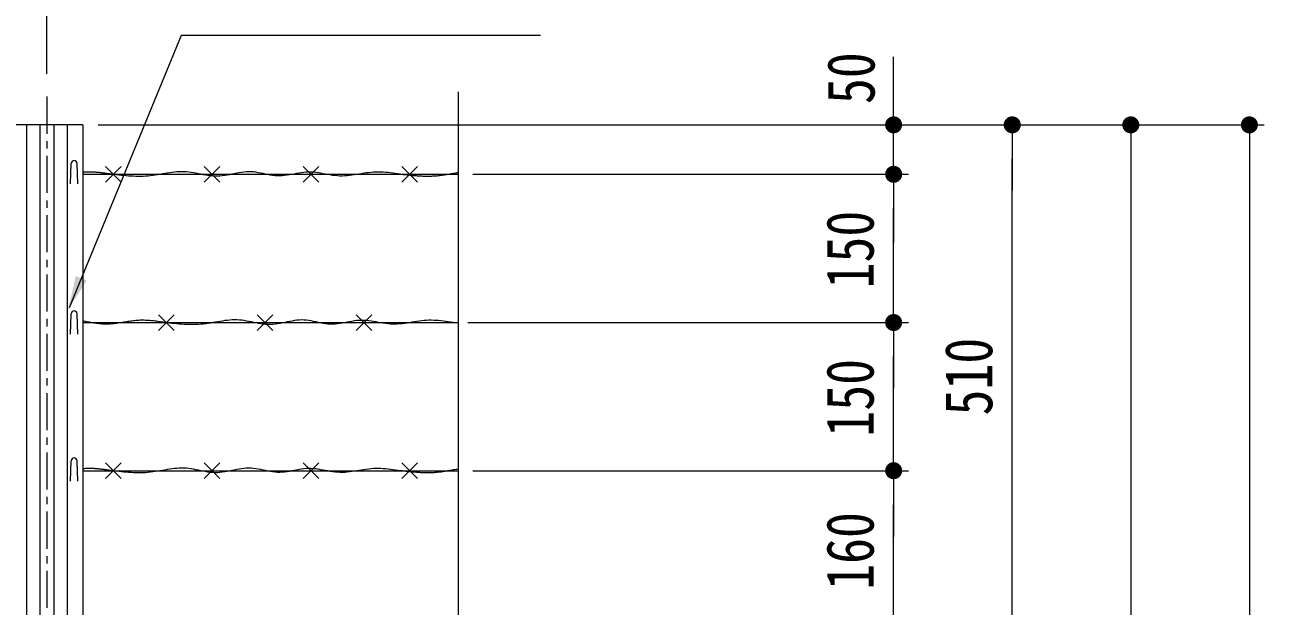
# Model space of a CAD drawing. Units: millimetres, scale not verified. Extents: x -4455 to 4455, y -3150 to 3150.
# Drawn here: x -1515 to -261, y 1065 to 1653 of the extents above; entities that cross this region are included whole.
import ezdxf
from ezdxf.enums import TextEntityAlignment as Align

# ---------------------------------------------------------------- set-up
doc = ezdxf.new("R2010")
doc.units = ezdxf.units.MM
doc.header["$LTSCALE"] = 30
doc.linetypes.add('USER1', pattern=[2, 1.25, -0.25, 0.25, -0.25])
doc.linetypes.add('USER4', pattern=[1.125, 0.75, -0.125, 0.125, -0.125])
for name, color, linetype, lineweight in [('0-0_D-STR-TXT', 3, 'Continuous', 13), ('0-1_D-STR2', 2, 'Continuous', 13), ('0-2_D-STR1', 1, 'Continuous', 18), ('0-3_D-STR-DIM', 1, 'Continuous', 18), ('0-4_D-BMK', 2, 'USER4', 13), ('0-B_SUNPOU', 1, 'Continuous', 18)]:
    doc.layers.add(name, color=color, linetype=linetype, lineweight=lineweight)
doc.styles.add('ＭＳ ゴシック', font='')
doc.styles.get('ＭＳ ゴシック').set_extended_font_data('MS Gothic')

# ---------------------------------------------------------------- blocks, each defined once
blk = doc.blocks.new('M1')
at = {"layer": '0-B_SUNPOU'}
blk.add_line((-7.5, 0), (-57.86, 0), dxfattribs=at)
for points in [[(0, 0), (-7.5, 0), (-7.44, 0.94)], [(0, 0), (-7.44, -0.94), (-7.5, 0)], [(0, 0), (-7.44, 0.94), (-7.26, 1.87)], [(0, 0), (-7.26, -1.87), (-7.44, -0.94)], [(0, 0), (-7.26, 1.87), (-6.97, 2.76)], [(0, 0), (-6.97, -2.76), (-7.26, -1.87)], [(0, 0), (-6.97, 2.76), (-6.57, 3.61)], [(0, 0), (-6.57, -3.61), (-6.97, -2.76)], [(0, 0), (-6.57, 3.61), (-6.07, 4.41)], [(0, 0), (-6.07, -4.41), (-6.57, -3.61)], [(0, 0), (-6.07, 4.41), (-5.47, 5.13)], [(0, 0), (-5.47, -5.13), (-6.07, -4.41)], [(0, 0), (-5.47, 5.13), (-4.78, 5.78)], [(0, 0), (-4.78, -5.78), (-5.47, -5.13)], [(0, 0), (-4.78, 5.78), (-4.02, 6.33)], [(0, 0), (-4.02, -6.33), (-4.78, -5.78)], [(0, 0), (-4.02, 6.33), (-3.19, 6.79)], [(0, 0), (-3.19, -6.79), (-4.02, -6.33)], [(0, 0), (-3.19, 6.79), (-2.32, 7.13)], [(0, 0), (-2.32, -7.13), (-3.19, -6.79)], [(0, 0), (-2.32, 7.13), (-1.41, 7.37)], [(0, 0), (-1.41, -7.37), (-2.32, -7.13)], [(0, 0), (-1.41, 7.37), (-0.47, 7.49)], [(0, 0), (-0.47, -7.49), (-1.41, -7.37)], [(0, 0), (-0.47, 7.49), (0.47, 7.49)], [(0, 0), (0.47, -7.49), (-0.47, -7.49)], [(0, 0), (0.47, 7.49), (1.41, 7.37)], [(0, 0), (1.41, 7.37), (2.32, 7.13)], [(0, 0), (2.32, 7.13), (3.19, 6.79)], [(0, 0), (3.19, 6.79), (4.02, 6.33)], [(0, 0), (4.02, 6.33), (4.78, 5.78)], [(0, 0), (4.78, 5.78), (5.47, 5.13)], [(0, 0), (5.47, 5.13), (6.07, 4.41)], [(0, 0), (6.07, 4.41), (6.57, 3.61)], [(0, 0), (6.57, 3.61), (6.97, 2.76)], [(0, 0), (6.97, 2.76), (7.26, 1.87)], [(0, 0), (7.26, 1.87), (7.44, 0.94)], [(0, 0), (7.44, 0.94), (7.5, 0)], [(0, 0), (1.41, -7.37), (0.47, -7.49)], [(0, 0), (2.32, -7.13), (1.41, -7.37)], [(0, 0), (3.19, -6.79), (2.32, -7.13)], [(0, 0), (4.02, -6.33), (3.19, -6.79)], [(0, 0), (4.78, -5.78), (4.02, -6.33)], [(0, 0), (5.47, -5.13), (4.78, -5.78)], [(0, 0), (6.07, -4.41), (5.47, -5.13)], [(0, 0), (6.57, -3.61), (6.07, -4.41)], [(0, 0), (6.97, -2.76), (6.57, -3.61)], [(0, 0), (7.26, -1.87), (6.97, -2.76)], [(0, 0), (7.44, -0.94), (7.26, -1.87)], [(0, 0), (7.5, 0), (7.44, -0.94)]]:
    blk.add_solid(points, dxfattribs=at)

msp = doc.modelspace()

# ---------------------------------------------------------------- linework, layer by layer
at = {"layer": '0-0_D-STR-TXT', "color": 7, "lineweight": 9}
msp.add_lwpolyline([(-993.63, 1642.46), (-1357, 1642.46), (-1470.56, 1367.09)], dxfattribs=at)
at = {"layer": '0-0_D-STR-TXT', "color": 7}
msp.add_solid([(-1471.44, 1364.96), (-1463.82, 1399.14), (-1452.75, 1394.57)], dxfattribs=at)
at = {"layer": '0-1_D-STR2'}
msp.add_line((-1456.65, 1552.2), (-1529.65, 1552.2), dxfattribs=at)
at = {"layer": '0-1_D-STR2', "color": 1}
for p, q in [((-1433.77, 1510.04), (-1417.91, 1494.17)), ((-1417.91, 1510.04), (-1433.77, 1494.17)), ((-1333.77, 1510.04), (-1317.91, 1494.17)), ((-1317.91, 1510.04), (-1333.77, 1494.17)), ((-1233.77, 1510.04), (-1217.91, 1494.17)), ((-1217.91, 1510.04), (-1233.77, 1494.17)), ((-1133.77, 1510.04), (-1117.91, 1494.17)), ((-1117.91, 1510.04), (-1133.77, 1494.17)), ((-1456.65, 1502.1), (-1076.99, 1502.1)), ((-1380.18, 1360.04), (-1364.32, 1344.17)), ((-1364.32, 1360.04), (-1380.18, 1344.17)), ((-1280.18, 1360.04), (-1264.32, 1344.17)), ((-1264.32, 1360.04), (-1280.18, 1344.17)), ((-1180.18, 1360.04), (-1164.32, 1344.17)), ((-1164.32, 1360.04), (-1180.18, 1344.17)), ((-1456.65, 1352.1), (-1076.99, 1352.1)), ((-1433.77, 1210.04), (-1417.91, 1194.17)), ((-1417.91, 1210.04), (-1433.77, 1194.17)), ((-1333.77, 1210.04), (-1317.91, 1194.17)), ((-1317.91, 1210.04), (-1333.77, 1194.17)), ((-1233.77, 1210.04), (-1217.91, 1194.17)), ((-1217.91, 1210.04), (-1233.77, 1194.17)), ((-1133.77, 1210.04), (-1117.91, 1194.17)), ((-1117.91, 1210.04), (-1133.77, 1194.17)), ((-1456.65, 1202.1), (-1076.99, 1202.1))]:
    msp.add_line(p, q, dxfattribs=at)
for points in [[(-1450.23, 1504.35), (-1450.81, 1504.35), (-1451.39, 1504.34), (-1451.98, 1504.32), (-1452.56, 1504.3), (-1453.14, 1504.28), (-1453.73, 1504.25), (-1454.31, 1504.21), (-1454.9, 1504.17), (-1455.48, 1504.13), (-1456.06, 1504.08), (-1456.65, 1504.02)], [(-1427.46, 1502.1), (-1428.04, 1502.19), (-1428.63, 1502.28), (-1429.21, 1502.37), (-1429.8, 1502.46), (-1430.38, 1502.54), (-1430.96, 1502.63), (-1431.55, 1502.71), (-1432.13, 1502.8), (-1432.72, 1502.88), (-1433.3, 1502.96), (-1433.88, 1503.05), (-1434.47, 1503.13), (-1435.05, 1503.2), (-1435.63, 1503.28), (-1436.22, 1503.36), (-1436.8, 1503.43), (-1437.39, 1503.5), (-1437.97, 1503.57), (-1438.55, 1503.64), (-1439.14, 1503.7), (-1439.72, 1503.77), (-1440.31, 1503.83), (-1440.89, 1503.89), (-1441.47, 1503.94), (-1442.06, 1503.99), (-1442.64, 1504.04), (-1443.22, 1504.09), (-1443.81, 1504.13), (-1444.39, 1504.17), (-1444.97, 1504.21), (-1445.56, 1504.24), (-1446.14, 1504.27), (-1446.73, 1504.29), (-1447.31, 1504.31), (-1447.89, 1504.33), (-1448.48, 1504.34), (-1449.06, 1504.35), (-1449.64, 1504.35), (-1450.23, 1504.35)], [(-1420.11, 1501.27), (-1422.56, 1501.54), (-1425.01, 1501.82), (-1427.46, 1502.1)], [(-1325.19, 1500.18), (-1327.61, 1500.42), (-1330.04, 1500.76), (-1332.46, 1501.17), (-1334.88, 1501.63), (-1337.3, 1502.13), (-1339.72, 1502.64), (-1342.14, 1503.14), (-1344.56, 1503.6), (-1346.98, 1504.02), (-1349.4, 1504.36), (-1351.82, 1504.61), (-1354.25, 1504.74), (-1356.67, 1504.76), (-1359.1, 1504.68), (-1361.53, 1504.52), (-1363.96, 1504.28), (-1366.39, 1503.98), (-1368.82, 1503.63), (-1371.25, 1503.24), (-1373.69, 1502.83), (-1376.12, 1502.41), (-1378.56, 1501.98), (-1381, 1501.57), (-1383.44, 1501.18), (-1385.88, 1500.83), (-1388.32, 1500.53), (-1390.76, 1500.29), (-1393.2, 1500.12), (-1395.64, 1500), (-1398.09, 1499.95), (-1400.53, 1499.94), (-1402.98, 1499.98), (-1405.43, 1500.07), (-1407.87, 1500.2), (-1410.32, 1500.36), (-1412.77, 1500.55), (-1415.22, 1500.77), (-1417.66, 1501.01), (-1420.11, 1501.27)], [(-1230.56, 1504.19), (-1232.99, 1503.97), (-1235.42, 1503.65), (-1237.86, 1503.27), (-1240.29, 1502.83), (-1242.72, 1502.37), (-1245.15, 1501.91), (-1247.58, 1501.47), (-1250.01, 1501.08), (-1252.44, 1500.75), (-1254.87, 1500.52), (-1257.3, 1500.4), (-1259.72, 1500.42), (-1262.14, 1500.59), (-1264.56, 1500.88), (-1266.98, 1501.27), (-1269.4, 1501.73), (-1271.82, 1502.24), (-1274.24, 1502.76), (-1276.66, 1503.26), (-1279.08, 1503.73), (-1281.5, 1504.13), (-1283.92, 1504.44), (-1286.35, 1504.62), (-1288.77, 1504.66), (-1291.2, 1504.56), (-1293.62, 1504.34), (-1296.05, 1504.03), (-1298.48, 1503.63), (-1300.91, 1503.18), (-1303.34, 1502.7), (-1305.77, 1502.2), (-1308.2, 1501.71), (-1310.63, 1501.24), (-1313.06, 1500.83), (-1315.49, 1500.48), (-1317.91, 1500.22), (-1320.34, 1500.08), (-1322.77, 1500.06), (-1325.19, 1500.18)], [(-1135.61, 1502.1), (-1138.05, 1502.47), (-1140.49, 1502.83), (-1142.93, 1503.17), (-1145.37, 1503.48), (-1147.81, 1503.76), (-1150.25, 1504), (-1152.69, 1504.18), (-1155.13, 1504.3), (-1157.57, 1504.35), (-1160.01, 1504.32), (-1162.45, 1504.21), (-1164.89, 1504.02), (-1167.32, 1503.75), (-1169.76, 1503.43), (-1172.2, 1503.08), (-1174.64, 1502.69), (-1177.07, 1502.3), (-1179.51, 1501.9), (-1181.94, 1501.53), (-1184.38, 1501.18), (-1186.81, 1500.87), (-1189.24, 1500.63), (-1191.68, 1500.45), (-1194.11, 1500.36), (-1196.54, 1500.37), (-1198.97, 1500.5), (-1201.4, 1500.73), (-1203.83, 1501.04), (-1206.26, 1501.41), (-1208.69, 1501.83), (-1211.12, 1502.27), (-1213.55, 1502.72), (-1215.98, 1503.15), (-1218.41, 1503.53), (-1220.84, 1503.86), (-1223.27, 1504.11), (-1225.7, 1504.26), (-1228.13, 1504.29), (-1230.56, 1504.19)], [(-1122.68, 1500.71), (-1123.86, 1500.82), (-1125.03, 1500.93), (-1126.21, 1501.05), (-1127.38, 1501.18), (-1128.56, 1501.3), (-1129.73, 1501.43), (-1130.91, 1501.56), (-1132.08, 1501.7), (-1133.26, 1501.83), (-1134.43, 1501.97), (-1135.61, 1502.1)], [(-1076.99, 1503.63), (-1078.16, 1503.45), (-1079.32, 1503.26), (-1080.49, 1503.06), (-1081.66, 1502.86), (-1082.83, 1502.66), (-1084, 1502.46), (-1085.17, 1502.25), (-1086.34, 1502.05), (-1087.51, 1501.85), (-1088.67, 1501.65), (-1089.84, 1501.46), (-1091.02, 1501.27), (-1092.19, 1501.09), (-1093.36, 1500.93), (-1094.53, 1500.77), (-1095.7, 1500.62), (-1096.87, 1500.49), (-1098.04, 1500.37), (-1099.21, 1500.27), (-1100.38, 1500.18), (-1101.56, 1500.1), (-1102.73, 1500.05), (-1103.9, 1500), (-1105.07, 1499.97), (-1106.25, 1499.95), (-1107.42, 1499.94), (-1108.59, 1499.94), (-1109.77, 1499.95), (-1110.94, 1499.98), (-1112.11, 1500.02), (-1113.29, 1500.06), (-1114.46, 1500.11), (-1115.64, 1500.18), (-1116.81, 1500.25), (-1117.99, 1500.33), (-1119.16, 1500.41), (-1120.33, 1500.5), (-1121.51, 1500.6), (-1122.68, 1500.71)], [(-1271.61, 1350.18), (-1274.03, 1350.42), (-1276.45, 1350.76), (-1278.87, 1351.17), (-1281.29, 1351.63), (-1283.71, 1352.13), (-1286.13, 1352.64), (-1288.55, 1353.14), (-1290.97, 1353.6), (-1293.4, 1354.02), (-1295.82, 1354.36), (-1298.24, 1354.61), (-1300.66, 1354.74), (-1303.09, 1354.76), (-1305.52, 1354.68), (-1307.95, 1354.52), (-1310.38, 1354.28), (-1312.81, 1353.98), (-1315.24, 1353.63), (-1317.67, 1353.24), (-1320.11, 1352.83), (-1322.54, 1352.41), (-1324.98, 1351.98), (-1327.41, 1351.57), (-1329.85, 1351.18), (-1332.29, 1350.83), (-1334.73, 1350.53), (-1337.17, 1350.29), (-1339.62, 1350.12), (-1342.06, 1350), (-1344.5, 1349.95), (-1346.95, 1349.94), (-1349.4, 1349.98), (-1351.84, 1350.07), (-1354.29, 1350.2), (-1356.74, 1350.36), (-1359.18, 1350.55), (-1361.63, 1350.77), (-1364.08, 1351.01), (-1366.53, 1351.27)], [(-1176.98, 1354.19), (-1179.41, 1353.97), (-1181.84, 1353.65), (-1184.27, 1353.27), (-1186.7, 1352.83), (-1189.14, 1352.37), (-1191.57, 1351.91), (-1194, 1351.47), (-1196.43, 1351.08), (-1198.86, 1350.75), (-1201.28, 1350.52), (-1203.71, 1350.4), (-1206.14, 1350.42), (-1208.56, 1350.59), (-1210.98, 1350.88), (-1213.4, 1351.27), (-1215.82, 1351.73), (-1218.24, 1352.24), (-1220.66, 1352.76), (-1223.08, 1353.26), (-1225.5, 1353.73), (-1227.92, 1354.13), (-1230.34, 1354.44), (-1232.76, 1354.62), (-1235.19, 1354.66), (-1237.61, 1354.56), (-1240.04, 1354.34), (-1242.47, 1354.03), (-1244.9, 1353.63), (-1247.32, 1353.18), (-1249.75, 1352.7), (-1252.18, 1352.2), (-1254.62, 1351.71), (-1257.04, 1351.24), (-1259.47, 1350.83), (-1261.9, 1350.48), (-1264.33, 1350.22), (-1266.76, 1350.08), (-1269.18, 1350.06), (-1271.61, 1350.18)], [(-1427.74, 1350.61), (-1429.11, 1350.5), (-1430.49, 1350.42), (-1431.87, 1350.37), (-1433.25, 1350.36), (-1434.62, 1350.37), (-1436, 1350.42), (-1437.38, 1350.51), (-1438.76, 1350.63), (-1440.13, 1350.78), (-1441.51, 1350.95), (-1442.89, 1351.15), (-1444.26, 1351.37), (-1445.64, 1351.6), (-1447.01, 1351.84), (-1448.39, 1352.09), (-1449.77, 1352.34), (-1451.14, 1352.6), (-1452.52, 1352.84), (-1453.89, 1353.09), (-1455.27, 1353.31), (-1456.65, 1353.53)], [(-1373.88, 1352.1), (-1375.26, 1352.31), (-1376.64, 1352.52), (-1378.02, 1352.72), (-1379.41, 1352.92), (-1380.79, 1353.11), (-1382.17, 1353.3), (-1383.55, 1353.47), (-1384.94, 1353.64), (-1386.32, 1353.79), (-1387.7, 1353.92), (-1389.08, 1354.04), (-1390.46, 1354.15), (-1391.85, 1354.23), (-1393.23, 1354.29), (-1394.61, 1354.34), (-1395.99, 1354.35), (-1397.37, 1354.34), (-1398.76, 1354.31), (-1400.14, 1354.25), (-1401.52, 1354.15), (-1402.9, 1354.04), (-1404.28, 1353.9), (-1405.66, 1353.74), (-1407.04, 1353.57), (-1408.42, 1353.38), (-1409.8, 1353.18), (-1411.18, 1352.97), (-1412.56, 1352.75), (-1413.94, 1352.52), (-1415.32, 1352.3), (-1416.7, 1352.08), (-1418.08, 1351.85), (-1419.46, 1351.64), (-1420.84, 1351.43), (-1422.22, 1351.24), (-1423.6, 1351.05), (-1424.98, 1350.89), (-1426.36, 1350.74), (-1427.74, 1350.61)], [(-1366.53, 1351.27), (-1368.98, 1351.54), (-1371.43, 1351.82), (-1373.88, 1352.1)], [(-1082.03, 1352.1), (-1084.47, 1352.47), (-1086.91, 1352.83), (-1089.35, 1353.17), (-1091.79, 1353.48), (-1094.23, 1353.76), (-1096.67, 1354), (-1099.11, 1354.18), (-1101.55, 1354.3), (-1103.99, 1354.35), (-1106.43, 1354.32), (-1108.86, 1354.21), (-1111.3, 1354.02), (-1113.74, 1353.75), (-1116.18, 1353.43), (-1118.62, 1353.08), (-1121.05, 1352.69), (-1123.49, 1352.3), (-1125.92, 1351.9), (-1128.36, 1351.53), (-1130.79, 1351.18), (-1133.23, 1350.87), (-1135.66, 1350.63), (-1138.09, 1350.45), (-1140.53, 1350.36), (-1142.96, 1350.37), (-1145.39, 1350.5), (-1147.82, 1350.73), (-1150.25, 1351.04), (-1152.68, 1351.41), (-1155.11, 1351.83), (-1157.54, 1352.27), (-1159.97, 1352.72), (-1162.39, 1353.15), (-1164.82, 1353.53), (-1167.25, 1353.86), (-1169.68, 1354.11), (-1172.11, 1354.26), (-1174.54, 1354.29), (-1176.98, 1354.19)], [(-1450.23, 1204.35), (-1450.81, 1204.35), (-1451.4, 1204.34), (-1451.98, 1204.32), (-1452.56, 1204.3), (-1453.15, 1204.28), (-1453.73, 1204.25), (-1454.31, 1204.21), (-1454.9, 1204.17), (-1455.48, 1204.13), (-1456.06, 1204.08), (-1456.65, 1204.02)], [(-1427.46, 1202.1), (-1428.04, 1202.19), (-1428.63, 1202.28), (-1429.21, 1202.37), (-1429.8, 1202.46), (-1430.38, 1202.54), (-1430.96, 1202.63), (-1431.55, 1202.71), (-1432.13, 1202.8), (-1432.72, 1202.88), (-1433.3, 1202.96), (-1433.88, 1203.05), (-1434.47, 1203.13), (-1435.05, 1203.2), (-1435.63, 1203.28), (-1436.22, 1203.36), (-1436.8, 1203.43), (-1437.39, 1203.5), (-1437.97, 1203.57), (-1438.55, 1203.64), (-1439.14, 1203.7), (-1439.72, 1203.77), (-1440.31, 1203.83), (-1440.89, 1203.89), (-1441.47, 1203.94), (-1442.06, 1203.99), (-1442.64, 1204.04), (-1443.22, 1204.09), (-1443.81, 1204.13), (-1444.39, 1204.17), (-1444.98, 1204.21), (-1445.56, 1204.24), (-1446.14, 1204.27), (-1446.73, 1204.29), (-1447.31, 1204.31), (-1447.89, 1204.33), (-1448.48, 1204.34), (-1449.06, 1204.35), (-1449.65, 1204.35), (-1450.23, 1204.35)], [(-1325.19, 1200.18), (-1327.61, 1200.42), (-1330.04, 1200.76), (-1332.46, 1201.17), (-1334.88, 1201.63), (-1337.3, 1202.13), (-1339.72, 1202.64), (-1342.14, 1203.14), (-1344.56, 1203.6), (-1346.98, 1204.02), (-1349.4, 1204.36), (-1351.82, 1204.61), (-1354.25, 1204.74), (-1356.67, 1204.76), (-1359.1, 1204.68), (-1361.53, 1204.52), (-1363.96, 1204.28), (-1366.39, 1203.98), (-1368.82, 1203.63), (-1371.25, 1203.24), (-1373.69, 1202.83), (-1376.12, 1202.41), (-1378.56, 1201.98), (-1381, 1201.57), (-1383.44, 1201.18), (-1385.88, 1200.83), (-1388.32, 1200.53), (-1390.76, 1200.29), (-1393.2, 1200.12), (-1395.64, 1200), (-1398.09, 1199.95), (-1400.53, 1199.94), (-1402.98, 1199.98), (-1405.43, 1200.07), (-1407.87, 1200.2), (-1410.32, 1200.36), (-1412.77, 1200.55), (-1415.22, 1200.77), (-1417.66, 1201.01), (-1420.11, 1201.27)], [(-1230.56, 1204.19), (-1232.99, 1203.97), (-1235.42, 1203.65), (-1237.86, 1203.27), (-1240.29, 1202.83), (-1242.72, 1202.37), (-1245.15, 1201.91), (-1247.58, 1201.47), (-1250.01, 1201.08), (-1252.44, 1200.75), (-1254.87, 1200.52), (-1257.3, 1200.4), (-1259.72, 1200.42), (-1262.14, 1200.59), (-1264.56, 1200.88), (-1266.98, 1201.27), (-1269.4, 1201.73), (-1271.82, 1202.24), (-1274.24, 1202.76), (-1276.66, 1203.26), (-1279.08, 1203.73), (-1281.5, 1204.13), (-1283.92, 1204.44), (-1286.35, 1204.62), (-1288.77, 1204.66), (-1291.2, 1204.56), (-1293.62, 1204.34), (-1296.05, 1204.03), (-1298.48, 1203.63), (-1300.91, 1203.18), (-1303.34, 1202.7), (-1305.77, 1202.2), (-1308.2, 1201.71), (-1310.63, 1201.24), (-1313.06, 1200.83), (-1315.49, 1200.48), (-1317.91, 1200.22), (-1320.34, 1200.08), (-1322.77, 1200.06), (-1325.19, 1200.18)], [(-1135.61, 1202.1), (-1138.05, 1202.47), (-1140.49, 1202.83), (-1142.93, 1203.17), (-1145.37, 1203.48), (-1147.81, 1203.76), (-1150.25, 1204), (-1152.69, 1204.18), (-1155.13, 1204.3), (-1157.57, 1204.35), (-1160.01, 1204.32), (-1162.45, 1204.21), (-1164.89, 1204.02), (-1167.32, 1203.75), (-1169.76, 1203.43), (-1172.2, 1203.08), (-1174.64, 1202.69), (-1177.07, 1202.3), (-1179.51, 1201.9), (-1181.94, 1201.53), (-1184.38, 1201.18), (-1186.81, 1200.87), (-1189.24, 1200.63), (-1191.68, 1200.45), (-1194.11, 1200.36), (-1196.54, 1200.37), (-1198.97, 1200.5), (-1201.4, 1200.73), (-1203.83, 1201.04), (-1206.26, 1201.41), (-1208.69, 1201.83), (-1211.12, 1202.27), (-1213.55, 1202.72), (-1215.98, 1203.15), (-1218.41, 1203.53), (-1220.84, 1203.86), (-1223.27, 1204.11), (-1225.7, 1204.26), (-1228.13, 1204.29), (-1230.56, 1204.19)], [(-1420.11, 1201.27), (-1422.56, 1201.54), (-1425.01, 1201.82), (-1427.46, 1202.1)], [(-1122.68, 1200.71), (-1123.86, 1200.82), (-1125.03, 1200.93), (-1126.21, 1201.05), (-1127.38, 1201.18), (-1128.56, 1201.3), (-1129.73, 1201.43), (-1130.91, 1201.56), (-1132.08, 1201.7), (-1133.26, 1201.83), (-1134.43, 1201.97), (-1135.61, 1202.1), (-1135.61, 1202.1)], [(-1076.99, 1203.63), (-1078.16, 1203.45), (-1079.32, 1203.26), (-1080.49, 1203.06), (-1081.66, 1202.86), (-1082.83, 1202.66), (-1084, 1202.46), (-1085.17, 1202.25), (-1086.34, 1202.05), (-1087.51, 1201.85), (-1088.67, 1201.65), (-1089.84, 1201.46), (-1091.02, 1201.27), (-1092.19, 1201.09), (-1093.36, 1200.93), (-1094.53, 1200.77), (-1095.7, 1200.62), (-1096.87, 1200.49), (-1098.04, 1200.37), (-1099.21, 1200.27), (-1100.38, 1200.18), (-1101.56, 1200.1), (-1102.73, 1200.05), (-1103.9, 1200), (-1105.07, 1199.97), (-1106.25, 1199.95), (-1107.42, 1199.94), (-1108.59, 1199.94), (-1109.77, 1199.95), (-1110.94, 1199.98), (-1112.11, 1200.02), (-1113.29, 1200.06), (-1114.46, 1200.11), (-1115.64, 1200.18), (-1116.81, 1200.25), (-1117.99, 1200.33), (-1119.16, 1200.41), (-1120.33, 1200.5), (-1121.51, 1200.6), (-1122.68, 1200.71)]]:
    msp.add_lwpolyline(points, dxfattribs=at)
at = {"layer": '0-2_D-STR1'}
for p, q in [((-1513.63, 1552.14), (-1513.64, -412.9)), ((-1500.14, 1552.2), (-1500.15, -412.9)), ((-1486.14, 1552.2), (-1486.15, -412.9)), ((-1472.65, 1552.14), (-1472.65, -412.9)), ((-1456.65, 1552.2), (-1456.65, -412.9)), ((-1469.17, 1492.54), (-1468.42, 1513.04)), ((-1461.67, 1492.54), (-1462.42, 1513.04)), ((-1469.17, 1340.46), (-1468.42, 1360.96)), ((-1461.67, 1340.46), (-1462.42, 1360.96)), ((-1469.17, 1191.49), (-1468.42, 1211.99)), ((-1461.67, 1191.49), (-1462.42, 1211.99))]:
    msp.add_line(p, q, dxfattribs=at)
for centre in [(-1465.42, 1513.04), (-1465.42, 1360.96), (-1465.42, 1211.99)]:
    msp.add_arc(centre, 3, 0, 180, dxfattribs=at)
at = {"layer": '0-3_D-STR-DIM'}
for p, q in [((-1493.15, 1603.63), (-1493.15, 1862.99)), ((-636.14, 1586.64), (-636.14, 1621.14)), ((-1441.15, 1552.14), (-381.14, 1552.14)), ((-1441.15, 1552.14), (-501.14, 1552.14)), ((-1441.15, 1552.14), (-621.14, 1552.14)), ((-1441.15, 1552.14), (-261.14, 1552.14)), ((-636.14, 1502.1), (-636.14, 1552.14)), ((-516.14, 1076.6), (-516.14, 1517.64)), ((-396.14, 1517.64), (-396.14, -123.4)), ((-276.14, 1517.64), (-276.14, -378.4)), ((-1061.99, 1502.1), (-621.14, 1502.1)), ((-1061.99, 1502.1), (-621.14, 1502.1)), ((-636.14, 1386.6), (-636.14, 1467.6)), ((-636.14, 1467.6), (-636.14, 1433.1)), ((-1067.03, 1352.1), (-621.14, 1352.1)), ((-1067.03, 1352.1), (-621.14, 1352.1)), ((-636.14, 1236.6), (-636.14, 1317.6)), ((-1061.99, 1202.1), (-621.14, 1202.1)), ((-1061.99, 1202.1), (-621.14, 1202.1)), ((-636.14, 1076.6), (-636.14, 1167.6))]:
    msp.add_line(p, q, dxfattribs=at)
at = {"layer": '0-3_D-STR-DIM', "color": 4, "lineweight": 13}
msp.add_line((-1076.99, 1585.62), (-1076.99, 574.86), dxfattribs=at)
at = {"layer": '0-4_D-BMK', "linetype": 'USER1'}
msp.add_line((-1493.15, 1580.7), (-1493.15, -435.73), dxfattribs=at)

# ---------------------------------------------------------------- block references
at = {"layer": '0-3_D-STR-DIM', "xscale": 1.15, "yscale": 1.15}
for p, rotation in [((-636.14, 1552.14), 270), ((-516.14, 1552.14), 90), ((-396.14, 1552.14), 90), ((-276.14, 1552.14), 90), ((-636.14, 1502.1), 90), ((-636.14, 1502.1), 90), ((-636.14, 1352.1), 270), ((-636.14, 1352.1), 90), ((-636.14, 1202.1), 270), ((-636.14, 1202.1), 90), ((-636.14, 1042.1), 270), ((-516.14, 1042.1), 270)]:
    msp.add_blockref('M1', p, dxfattribs=dict(at, rotation=rotation))

# ---------------------------------------------------------------- texts
at = {"layer": '0-3_D-STR-DIM', "color": 3, "style": 'ＭＳ ゴシック', "width": 0.8}
for s, p in [('50', (-640.99, 1573.18)), ('150', (-641.89, 1386.58)), ('510', (-521.89, 1258.02)), ('150', (-641.89, 1236.58)), ('160', (-641.89, 1081.58))]:
    msp.add_text(s, height=48.17, rotation=90, dxfattribs=at).set_placement(p, align=Align.BOTTOM_LEFT)

doc.saveas('drawing.dxf')
